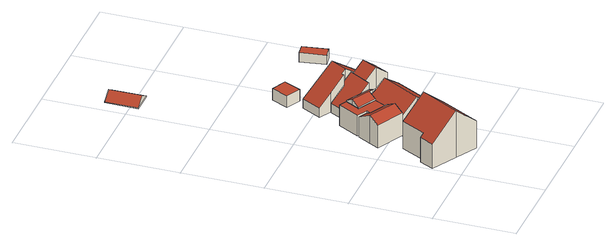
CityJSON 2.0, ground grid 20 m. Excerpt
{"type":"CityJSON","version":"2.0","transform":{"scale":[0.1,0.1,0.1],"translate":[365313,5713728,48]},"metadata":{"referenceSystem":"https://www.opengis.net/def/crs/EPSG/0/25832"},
"CityObjects":{
"building1":{"type":"Building","attributes":{"Geometrietyp2DReferenz":"3000","Gemeindeschluessel":"05513000","function":"31001_1010","roofType":"3100","measuredHeight":12.35,"storeysAboveGround":1},"address":[{"country":"Germany","locality":"Gelsenkirchen","thoroughfareNumber":"113","thoroughfareName":"Ekhofstraße"}],"geometry":[{"type":"Solid","lod":"2","boundaries":[[[[0,1,2,3]],[[4,5,1,0]],[[6,7,5,4]],[[8,9,7,6]],[[10,11,9,8]],[[12,13,11,10]],[[14,15,13,12]],[[3,2,15,14]],[[8,6,4,0,3,10]],[[14,12,10,3]],[[1,5,7,9,11,13,15,2]]]],"semantics":{"surfaces":[{"type":"WallSurface"},{"type":"RoofSurface"},{"type":"GroundSurface"}],"values":[[0,0,0,0,0,0,0,0,1,1,2]]}}]},
"building2":{"type":"Building","attributes":{"Geometrietyp2DReferenz":"3000","Gemeindeschluessel":"05513000","function":"31001_1010","roofType":"3100","measuredHeight":7.24},"address":[{"country":"Germany","locality":"Gelsenkirchen","thoroughfareNumber":"115","thoroughfareName":"Ekhofstraße"}],"geometry":[{"type":"Solid","lod":"2","boundaries":[[[[16,17,18,19]],[[20,21,17,16]],[[22,23,21,20]],[[24,25,23,22]],[[26,27,25,24]],[[28,29,27,26]],[[30,31,29,28]],[[19,18,31,30]],[[26,24,22,20,16,28]],[[19,30,28,16]],[[17,21,23,25,27,29,31,18]]]],"semantics":{"surfaces":[{"type":"WallSurface"},{"type":"RoofSurface"},{"type":"GroundSurface"}],"values":[[0,0,0,0,0,0,0,0,1,1,2]]}}]},
"building3":{"type":"Building","attributes":{"Geometrietyp2DReferenz":"3000","Gemeindeschluessel":"05513000","function":"31001_1010","roofType":"1000","measuredHeight":5.39},"address":[{"country":"Germany","locality":"Gelsenkirchen","thoroughfareNumber":"115","thoroughfareName":"Ekhofstraße"}],"geometry":[{"type":"Solid","lod":"2","boundaries":[[[[32,33,34,35]],[[36,37,33,32]],[[38,39,37,36]],[[40,41,39,38]],[[42,43,41,40]],[[44,45,43,42]],[[46,47,45,44]],[[35,34,47,46]],[[44,42,40,38,36,32,35,46]],[[33,37,39,41,43,45,47,34]]]],"semantics":{"surfaces":[{"type":"WallSurface"},{"type":"RoofSurface"},{"type":"GroundSurface"}],"values":[[0,0,0,0,0,0,0,0,1,2]]}}]},
"building4":{"type":"Building","attributes":{"Gemeindeschluessel":"05513000","Geometrietyp2DReferenz":"3000","function":"31001_1010"},"address":[{"country":"Germany","locality":"Gelsenkirchen","thoroughfareNumber":"115","thoroughfareName":"Ekhofstraße"}],"children":["building4-1","building4-2"]},
"building4-1":{"type":"BuildingPart","attributes":{"roofType":"3100","measuredHeight":8.57,"storeysAboveGround":1},"parents":["building4"],"geometry":[{"type":"MultiSurface","lod":"2","boundaries":[[[48,49,50,51]],[[52,53,49,48]],[[54,55,53,52]],[[56,57,58,59]],[[60,61,57,56]],[[62,63,61,60]],[[51,50,63,62]],[[59,64,54,52,48,51,56]],[[62,60,56,51]],[[49,53,55,65,58,57,61,63,50]],[[54,64,65,55]],[[59,58,66,67]],[[67,66,65,64]]],"semantics":{"surfaces":[{"type":"WallSurface"},{"type":"RoofSurface"},{"type":"GroundSurface"},{"type":"ClosureSurface"}],"values":[0,0,0,0,0,0,0,1,1,2,3,3,3]}}]},
"building4-2":{"type":"BuildingPart","attributes":{"roofType":"3100","measuredHeight":6.79,"storeysAboveGround":1},"parents":["building4"],"geometry":[{"type":"MultiSurface","lod":"2","boundaries":[[[68,69,70,71]],[[72,73,69,68]],[[74,75,73,72]],[[76,77,75,74]],[[78,58,77,76]],[[71,70,55,79]],[[71,79,80,81,68]],[[78,76,74,72,68,81]],[[69,73,75,77,58,66,65,55,70]],[[78,81,67,59]],[[59,67,66,58]],[[81,80,64,67]],[[65,66,67,64]],[[80,79,54,64]],[[55,65,64,54]]],"semantics":{"surfaces":[{"type":"WallSurface"},{"type":"RoofSurface"},{"type":"GroundSurface"},{"type":"ClosureSurface"}],"values":[0,0,0,0,0,0,1,1,2,0,3,0,3,0,3]}}]},
"building5":{"type":"Building","attributes":{"Geometrietyp2DReferenz":"3000","Gemeindeschluessel":"05513000","function":"31001_1313","roofType":"3100","measuredHeight":1.92},"address":[{"country":"Germany","locality":"Gelsenkirchen","thoroughfareNumber":"115","thoroughfareName":"Ekhofstraße"}],"geometry":[{"type":"Solid","lod":"2","boundaries":[[[[82,83,84,85]],[[86,87,83,82]],[[88,89,87,86]],[[85,84,89,88]],[[82,90,86]],[[88,91,85]],[[85,91,90,82]],[[86,90,91,88]],[[83,87,89,84]]]],"semantics":{"surfaces":[{"type":"WallSurface"},{"type":"RoofSurface"},{"type":"GroundSurface"}],"values":[[0,0,0,0,0,0,1,1,2]]}}]},
"building6":{"type":"Building","attributes":{"Gemeindeschluessel":"05513000","Geometrietyp2DReferenz":"3000","function":"31001_1010"},"address":[{"country":"Germany","locality":"Gelsenkirchen","thoroughfareNumber":"117","thoroughfareName":"Ekhofstraße"}],"children":["building6-1","building6-2"]},
"building6-1":{"type":"BuildingPart","attributes":{"roofType":"3100","measuredHeight":9.07,"storeysAboveGround":1},"parents":["building6"],"geometry":[{"type":"Solid","lod":"2","boundaries":[[[[92,93,94,95]],[[96,97,98,99]],[[100,101,97,96]],[[102,103,101,100]],[[95,94,103,102]],[[99,92,95,96]],[[102,100,96,95]],[[93,98,97,101,103,94]],[[92,99,98,93]]]],"semantics":{"surfaces":[{"type":"WallSurface"},{"type":"RoofSurface"},{"type":"GroundSurface"},{"type":"ClosureSurface"}],"values":[[0,0,0,0,0,1,1,2,3]]}}]},
"building6-2":{"type":"BuildingPart","attributes":{"roofType":"2100","measuredHeight":7.31,"storeysAboveGround":1},"parents":["building6"],"geometry":[{"type":"MultiSurface","lod":"2","boundaries":[[[104,105,106,107]],[[108,109,105,104]],[[110,111,109,108]],[[112,113,111,110]],[[114,98,113,112]],[[107,106,93,115]],[[114,112,110,108,104,107,115]],[[105,109,111,113,98,93,106]],[[114,115,92,99]],[[93,98,99,92]]],"semantics":{"surfaces":[{"type":"WallSurface"},{"type":"RoofSurface"},{"type":"GroundSurface"},{"type":"ClosureSurface"}],"values":[0,0,0,0,0,0,1,2,0,3]}}]},
"building7":{"type":"Building","attributes":{"Geometrietyp2DReferenz":"3000","Gemeindeschluessel":"05513000","function":"31001_1310","roofType":"9999","measuredHeight":3},"address":[{"country":"Germany","locality":"Gelsenkirchen","thoroughfareNumber":"117a","thoroughfareName":"Ekhofstraße"}],"geometry":[{"type":"Solid","lod":"2","boundaries":[[[[116,117,118,119]],[[117,120,121,118]],[[116,122,120,117]],[[119,123,122,116]],[[118,121,123,119]],[[120,122,123,121]]]],"semantics":{"surfaces":[{"type":"RoofSurface"},{"type":"WallSurface"},{"type":"GroundSurface"}],"values":[[0,1,1,1,1,2]]}}]},
"building8":{"type":"Building","attributes":{"Geometrietyp2DReferenz":"3000","Gemeindeschluessel":"05513000","function":"31001_1010","roofType":"3100","measuredHeight":8.74,"storeysAboveGround":1},"address":[{"country":"Germany","locality":"Gelsenkirchen","thoroughfareNumber":"117a","thoroughfareName":"Ekhofstraße"}],"geometry":[{"type":"Solid","lod":"2","boundaries":[[[[124,125,126,127]],[[128,129,125,124]],[[130,131,129,128]],[[132,133,131,130]],[[134,135,133,132]],[[136,137,135,134]],[[138,139,137,136]],[[140,141,139,138]],[[127,126,141,140]],[[130,128,124,127,140,138,132]],[[136,134,132,138]],[[125,129,131,133,135,137,139,141,126]]]],"semantics":{"surfaces":[{"type":"WallSurface"},{"type":"RoofSurface"},{"type":"GroundSurface"}],"values":[[0,0,0,0,0,0,0,0,0,1,1,2]]}}]},
"building9":{"type":"Building","attributes":{"Geometrietyp2DReferenz":"3000","Gemeindeschluessel":"05513000","function":"31001_1310","roofType":"1000","measuredHeight":2.39},"address":[{"country":"Germany","locality":"Gelsenkirchen","thoroughfareNumber":"117a","thoroughfareName":"Ekhofstraße"}],"geometry":[{"type":"Solid","lod":"2","boundaries":[[[[142,143,144,145]],[[146,147,143,142]],[[148,149,147,146]],[[150,151,149,148]],[[145,144,151,150]],[[148,146,142,145,150]],[[143,147,149,151,144]]]],"semantics":{"surfaces":[{"type":"WallSurface"},{"type":"RoofSurface"},{"type":"GroundSurface"}],"values":[[0,0,0,0,0,1,2]]}}]}
},
"vertices":[
[6,71,67],[6,71,3],[68,37,3],[68,37,126],[25,107,67],[25,107,3],[34,103,75],[34,103,3],[66,163,75],[66,163,3],[121,133,126],[121,133,3],[175,104,75],[175,104,3],[122,7,75],[122,7,3],
[60,239,78],[60,239,5],[48,216,5],[48,216,64],[78,272,57],[78,272,5],[101,261,57],[101,261,5],[95,249,64],[95,249,5],[140,226,64],[140,226,5],[128,203,78],[128,203,5],[116,181,64],[116,181,5],
[128,319,60],[128,319,6],[109,329,6],[109,329,60],[108,283,60],[108,283,6],[155,259,60],[155,259,6],[139,229,60],[139,229,6],[98,250,60],[98,250,6],[104,262,60],[104,262,6],[79,275,60],[79,275,6],
[116,181,57],[116,181,4],[155,160,4],[155,160,89],[140,226,57],[140,226,4],[158,260,57],[158,260,4],[207,256,89],[207,256,4],[182,269,4],[182,269,69],[247,236,57],[247,236,4],[194,139,57],[194,139,4],[167,277,57],[167,277,4],[176,273,4],[176,273,64],
[122,302,72],[122,302,4],[112,284,4],[112,284,61],[131,320,61],[131,320,4],[192,287,61],[192,287,4],[193,286,61],[193,286,4],[182,269,72],[158,260,61],[167,277,71],[176,273,72],
[71,775,16],[71,775,14],[71,856,14],[71,856,16],[17,775,16],[17,775,14],[17,856,16],[17,856,14],[44,775,33],[44,856,33],
[201,303,68],[201,303,6],[233,285,6],[233,285,96],[255,324,96],[255,324,6],[223,341,6],[223,341,68],[286,308,68],[286,308,6],[265,268,68],[265,268,6],
[131,320,29],[131,320,6],[192,287,6],[192,287,79],[157,366,29],[157,366,6],[194,347,59],[194,347,6],[198,354,59],[198,354,6],[223,341,79],[201,303,79],
[177,447,38],[198,490,38],[161,506,38],[142,465,38],[198,490,8],[161,506,8],[177,447,8],[142,465,8],
[157,366,57],[157,366,7],[194,347,7],[194,347,86],[125,382,31],[125,382,7],[152,431,31],[152,431,7],[230,389,94],[230,389,7],[307,346,31],[307,346,7],[286,308,31],[286,308,7],[208,349,94],[208,349,7],[198,354,86],[198,354,7],
[373,446,33],[373,446,9],[363,508,9],[363,508,33],[346,441,33],[346,441,9],[345,441,33],[345,441,9],[335,504,33],[335,504,9]
]}
